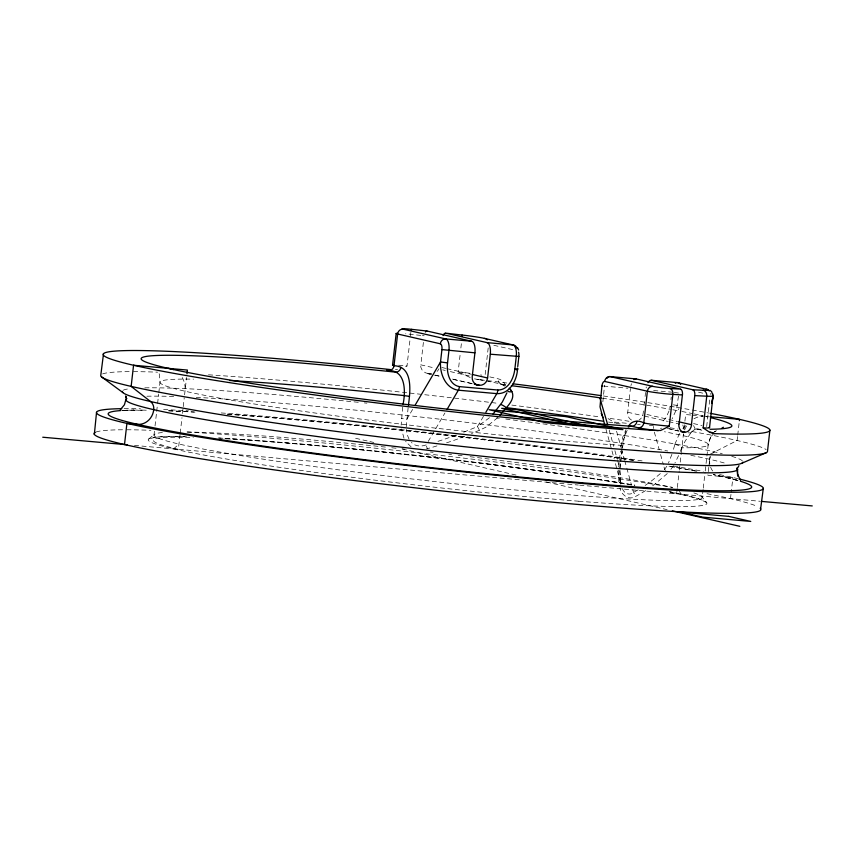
<?xml version="1.0" encoding="UTF-8"?>
<svg xmlns="http://www.w3.org/2000/svg" width="855" height="855" viewBox="0 0 855 855"><rect width="100%" height="100%" fill="white"/><g stroke="black" fill="none" stroke-linecap="round" stroke-linejoin="round"><path stroke-width="0.64" stroke-dasharray="4.28 3.21" d="M406.221 426.827L408.124 407.814M619.597 470.613L620.912 484.4M602.85 401.829L604.474 386.15A10.655 4.499 -84.9 0 1 604.603 385.199M620.046 470.496L620.773 483.834L614.51 460.043M618.336 470.122L618.977 484.454M402.737 407.044L401.145 425.127M703.12 489.445L702.222 497.386L701.837 496.616L706.262 502.238L698.182 498.657L673.879 492.587A281.263 14.717 6.5 0 0 669.839 491.732M703.27 488.12L705.076 472.238M705.225 470.913L708.229 444.44L710.623 436.969L710.174 437.76L714.128 433.025M154.434 431.23L153.986 435.195L154.285 434.5L148.278 439.31C160.077 434.735 173.576 437.29 185.995 436.702M155.033 425.94L156.54 412.698M156.689 411.373L157.438 404.757M157.598 403.432L158.645 394.176M158.795 392.851L160.003 382.26L159.404 374.308L158.293 372.107M180.063 434.468L178.374 449.335A275.887 14.439 6.5 0 1 193.348 437.418M180.213 433.229L181.987 417.625M182.468 413.414L183.12 407.717M183.237 406.617L184.242 397.81M184.584 394.839L186.561 377.493M405.612 366.592L407.001 366.004L409.94 340.237M410.389 336.272L410.87 332.371M423.396 342.385L420.842 364.85L433.688 367.789M460.578 373.037L458.162 371.775L460.204 353.938M460.877 347.996L461.55 342.053M485.17 374.479L488.333 346.735M618.689 466.809L619.17 462.502M619.501 459.637L620.484 451.045M620.965 446.748L622.75 437.055L626.031 429.499M619.725 468.048L620.303 462.961M620.441 461.689L621.606 451.504M621.756 450.222L623.434 438.711L626.576 429.563M620.164 468.177L620.816 462.448M620.944 461.305L622.119 450.991M622.515 447.56L624.471 436.681L624.289 437.322L627.207 430.215M631.46 420.019A7.994 7.235 -77.1 0 1 627.741 412.249L630.445 388.469M643.43 410.977L643.131 413.617A7.994 7.235 -77.1 0 1 639.102 419.965M644.029 405.698L644.478 401.732M645.087 396.442L645.536 392.477M670.961 399.584L671.239 397.115M678.475 396.186L676.551 409.192L672.094 418.875M677.224 488.536L676.626 493.816A275.887 14.439 6.5 0 0 667.616 491.849M677.352 487.436L679.18 471.362M679.34 470.036L680.088 463.431M680.238 462.117L681.296 452.861M681.371 452.199L683.402 434.372M684 429.082L684.759 422.477M684.908 421.162L685.657 414.547L690.915 415.017M706.668 426.581L709.981 397.522M708.795 467.332L707.887 475.262L732.895 477.496L731.239 492.02M708.945 466.007L710.003 456.762M730.491 498.625L731.089 493.346M737.555 436.531L737.096 440.496L710.302 454.123M737.705 435.216L739.222 422.007M670.138 406.392L669.775 408.23M674.83 444.493L674.83 444.493A5.322 2.138 19.7 0 1 681.692 447.817L680.035 452.156M674.648 445.188L672.928 451.248M674.894 444.258L679.778 432.748M669.048 410.945L665.895 417.86L661.225 423.118M710.623 436.969L707.972 445.22L708.229 444.44M671.912 454.358L668.439 463.089M678.603 455.555L674.916 463.047M666.825 466.232L664.004 470.218M412.612 409.427L406.82 419.271L401.433 418.501M428.184 441.49L444.931 412.986M483.481 416.31L477.421 426.613L462.897 432.534M673.334 465.761L670.213 470.293M690.776 433.058L685.389 440.731L681.692 447.817A275.887 14.439 6.5 0 0 664.474 431.743M691.781 431.796L691.086 432.641A5.322 4.19 41.6 0 1 688.318 432.79M682.889 428.537L684.652 426.698A40.88 17.25 -84.9 0 1 686.191 425.395M497.728 417.668L485.726 427.318L471.458 433.806M667.285 473.563L654.941 484.09A260.903 175.083 30 0 1 652.664 485.768M489.477 417.71L477.421 426.613A5.322 0.93 66.8 0 1 479.495 430.535M173.565 448.907L178.973 444.055M660.338 473.606L652.589 480.061A255.987 173.298 30.5 0 1 644.595 485.79M645.6 490.588A260.903 175.083 30 0 1 635.564 496.445C629.098 500.677 621.35 495.034 620.003 488.258M715.699 431.134L714.331 431.828L716.522 430.728M661.599 428.141L660.498 428.579M464.703 436.424L457.885 438.946A260.903 155.589 -15.1 0 1 446.513 442.858M426.164 444.91C421.301 446.834 415.092 446.46 411.383 442.409M436.937 445.904A260.903 155.589 -15.1 0 1 427.286 448.725L426.506 448.918M397.511 369.381L395.405 369.723M121.592 410.763L124.178 410.389L121.87 410.539M144.923 410.144A323.821 16.95 6.5 0 0 122.917 410.453L133.829 409.855M122.906 410.453L146.28 410.176M701.004 429.317L693.907 428.868L700.694 429.199M168.681 410.806L195.004 412.099M218.677 438.027L223.786 438.305M225.068 438.38C362.21 447.582 498.999 463.132 634.677 485.18M227.227 414.173C363.717 424.454 499.833 439.972 635.147 460.631M603.641 386.075L627.848 388.234M653.626 390.532L671.806 392.156M692.219 415.135L702.735 416.075M704.039 416.193L708.742 416.609M608.076 418.597L613.601 422.017L626.875 423.3M637.488 424.251L640.149 424.486M649.437 425.32L653.412 425.672M134.449 445.412L566.384 483.973M567.709 484.101L578.343 485.042M579.669 485.159L760.416 501.297M420.767 335.406L410.614 334.294A15.978 0.834 6.5 0 0 405.58 333.792M422.456 335.588L424.155 335.78M674.264 392.413L678.827 393.097A5.29 2.234 -84.9 0 1 679.223 391.109M506.769 383.008A335.523 17.56 6.5 0 0 477.539 379.428L476.962 379.353M673.387 404.853L677.417 405.473L678.571 409.663M505.358 384.91L489.231 381.522A37.214 1.945 6.5 0 0 488.184 381.287M474.482 378.861L482.957 380.304M696.846 471.255L668.172 466.05A323.821 16.95 6.5 0 1 696.323 471.148M669.155 491.614L688.051 495.836A281.263 14.717 6.5 0 1 578.803 501.222M486.463 380.945L489.231 381.522A5.322 4.82 -77.1 0 1 488.365 381.351M737.149 480.296L713.241 474.557A323.821 16.95 6.5 0 1 736.07 479.976M427.799 373.624L430.386 374.201M493.837 345.292L514.678 350.058M698.556 392.189L703.772 393.386M489.797 376.895L498.155 378.818A40.88 17.25 -84.9 0 1 505.476 384.974M693.533 423.578L701.891 425.491M441.832 367.5L445.647 368.377M446.919 368.665L471.073 374.201M646.946 414.493L677.459 421.483M442.676 369.852L445.241 370.439M450.382 371.615L472.216 376.617M627.741 412.249L643.152 415.776M644.435 416.075L667.552 421.365M668.834 421.665L677.823 423.717M701.837 430.225L697.733 429.285A5.322 4.82 -77.1 0 1 693.64 425.544M439.021 375.997L428.526 373.731L431.647 374.447M452.509 379.086L472.216 383.606M669.251 428.75L678.592 430.888M434.778 375.163L440.432 376.457M453.524 379.46L472.569 383.82M667.381 428.451L677.791 430.835M355.648 438.305L368.633 441.276M369.926 441.575L373.827 442.473M402.374 449.014L517.884 475.476M546.441 482.017L667.135 509.666M675.707 430.364L679.073 431.155M622.333 445.134L621.136 445.316A275.887 14.439 6.5 0 1 266.055 405.836A275.887 14.439 6.5 0 1 193.561 379.15M737.053 480.254L728.268 477.689L740.077 481.173M470.229 377.536L460.866 373.186M502.58 384.729L503.477 385.242L500.635 384.002L502.366 384.526A5.322 4.82 -77.1 0 1 498.155 378.818M411.105 446.791L406.531 442.452M679.33 491.39L681.435 494.254M405.708 441.298L406.104 441.885M503.702 385.316L504.311 386.214M409.085 439.299L407.311 434.928L406.328 429.317M622.408 488.6C623.829 493.196 629.665 496.071 633.544 492.416A255.987 173.298 30.5 0 0 638.567 489.584M403.998 438.209L401.433 428.9M426.527 446.107L427.286 448.715M682.824 424.999L683.605 427.789A5.322 4.19 41.6 0 0 684.823 430.503M654.332 432.053L659.173 449.538M660.562 454.539L663.33 464.522M664.025 467.022L664.72 469.523A5.322 3.858 45.8 0 1 665.639 470.357M616.573 431.219L621.168 447.796M621.521 449.067L624.353 459.274M624.706 460.546L626.469 466.916M626.822 468.198L631.418 484.764M632.839 489.862L633.544 492.416A5.322 3.623 61.7 0 1 635.554 496.434M609.188 430.076L613.708 446.353M614.905 450.692L617.31 459.37M617.62 460.45L619.415 466.969M605.992 429.306L614.157 458.761M620.858 484.208L619.832 478.234L620.773 483.834M102.6 373.924A335.523 17.56 6.5 0 1 130.836 371.647M133.412 371.647A335.523 17.56 6.5 0 1 157.566 372.16M208.481 374.8A335.523 17.56 6.5 0 1 497.289 403.271M511.846 405.088A335.523 17.56 6.5 0 1 600.915 417.101M610.064 418.426A335.523 17.56 6.5 0 1 629.024 421.259M670.074 427.767A335.523 17.56 6.5 0 1 677.887 429.092M692.069 431.561A335.523 17.56 6.5 0 1 766.166 449.591M124.125 408.658A335.545 17.56 6.5 0 1 140.487 408.786M163.615 409.545A335.545 17.56 6.5 0 1 188.495 410.817M221.221 412.944A335.545 17.56 6.5 0 1 642.725 461.016M673.687 466.082A335.545 17.56 6.5 0 1 703.227 471.372M719.557 474.6A335.545 17.56 6.5 0 1 737.78 478.64M95.963 432.053A335.545 17.56 6.5 0 1 124.189 429.776M126.775 429.776A335.545 17.56 6.5 0 1 150.929 430.289M187.384 432.032A335.545 17.56 6.5 0 1 672.554 487.436A275.887 14.439 6.5 0 0 468.7 456.538M707.01 493.698A335.545 17.56 6.5 0 1 757.712 506.662M226.041 438.829A275.887 14.439 6.5 0 1 631.909 485.116M709.703 459.306A9.052 8.197 -77.1 0 1 710.452 456.495M712.856 453.139A9.052 8.197 -77.1 0 1 714.684 451.889M123.259 390.222A312.374 16.352 6.5 0 1 130.217 388.64M144.816 387.849A312.374 16.352 6.5 0 1 359.1 402.374M364.294 402.897A312.374 16.352 6.5 0 1 366.902 403.165M496.648 417.881A312.374 16.352 6.5 0 1 499.267 418.213M505.765 419.025A312.374 16.352 6.5 0 1 722.229 453.695M731.773 456.314A312.374 16.352 6.5 0 1 742.332 460.824M146.921 396.218A307.843 16.117 6.5 0 1 175.243 396.506M196.233 397.383A307.843 16.117 6.5 0 1 667.744 450.991M690.84 455.309A307.843 16.117 6.5 0 1 725.329 463.303M722.315 476.545A15.978 14.46 -77.1 0 1 717.131 474.963M712.643 470.987A15.978 14.46 -77.1 0 1 709.693 459.402M168.617 410.795A323.821 16.95 6.5 0 1 194.085 412.046M227.569 414.183A323.821 16.95 6.5 0 1 633.94 460.428M693.875 492.929A275.887 14.439 6.5 0 1 427.532 480.756A275.887 14.439 6.5 0 1 162.61 432.512M186.999 431.989A275.887 14.439 6.5 0 1 386.695 447.218M391.772 447.764A275.887 14.439 6.5 0 1 396.859 448.309M401.968 448.854A275.887 14.439 6.5 0 1 404.522 449.132M430.471 452.028A275.887 14.439 6.5 0 1 433.09 452.327M448.886 454.165A275.887 14.439 6.5 0 1 451.536 454.475M458.162 455.266A275.887 14.439 6.5 0 1 462.127 455.736M182.211 377.493A21.3 19.28 -77.1 0 1 185.001 391.205M608.557 422.06A275.887 14.439 6.5 0 1 622.461 424.283M683.252 435.687A21.3 19.28 -77.1 0 1 683.54 433.795M684.652 429.937A21.3 19.28 -77.1 0 1 686.501 426.175M693.971 418.779A21.3 19.28 -77.1 0 1 703.152 416.203M578.792 501.222A281.103 14.717 6.5 0 1 234.409 460.343A281.103 14.717 6.5 0 1 186.358 436.713M218.624 438.027A281.103 14.717 6.5 0 1 221.156 438.155M225.036 438.38A281.103 14.717 6.5 0 1 348.081 448.362A281.263 14.717 6.5 0 1 634.891 485.213M646.134 387.935A10.655 4.499 -84.9 0 1 646.337 386.973M630.947 385.594A10.655 4.499 -84.9 0 1 631.492 383.724M691.781 431.957A39.437 12.526 -85 0 1 697.733 429.36M602.358 398.195A297.219 15.55 6.5 0 1 670.384 409.321M672.81 409.769A297.219 15.55 6.5 0 1 679.693 411.052M681.895 411.479A297.219 15.55 6.5 0 1 692.272 413.542M694.217 413.938A297.219 15.55 6.5 0 1 703.227 415.893M706.508 416.642A297.219 15.55 6.5 0 1 708.079 417.016M614.863 423.268A5.322 2.244 -84.9 0 1 614.937 422.242M653.423 428.473A5.322 2.244 -84.9 0 1 653.348 426.442M710.259 393.407A5.322 4.82 -77.1 0 1 710.313 394.401M603.395 395.972A335.523 17.56 6.5 0 1 709.394 413.157M477.528 379.428A37.214 1.945 6.5 0 1 484.293 380.539M438.978 368.74A8.432 8.4 -11.4 0 1 437.097 371.391M431.754 373.71A8.432 8.4 -11.4 0 1 429.734 373.582M428.537 373.517A8.368 8.336 -40.4 0 1 420.607 364.839M458.162 371.775A31.956 1.667 6.5 0 1 470.378 373.336M480.553 374.918A31.956 1.667 6.5 0 1 481.867 375.163M398.676 365.224A15.978 0.834 6.5 0 1 407.001 366.004M502.355 384.622A39.437 20.52 -85.9 0 1 505.38 385.552M456.196 435.056A255.987 154.349 -15.5 0 1 437.536 441.479"/><path stroke-width="1.28" d="M462.127 336.058L462.074 335.021A26.558 1.389 6.5 0 1 484.411 338.377L513.075 344.95A5.322 4.82 -77.1 0 1 517.019 348.188M709.532 427.682L712.985 396.068L711.659 391.697L710.024 390.329M94.349 434.393L96.529 412.42M403.068 404.18C405.58 392.36 406.136 370.258 388.598 370.568A5.322 4.82 -77.1 0 0 394.005 365.716L397.618 334.006A5.322 4.82 -77.1 0 1 403.036 329.154L445.744 338.933A10.655 4.499 -84.9 0 1 448.95 350.518L447.539 362.894C446.438 371.786 449.003 384.803 459.413 386.61L497.888 390.04C508.533 390.019 513.844 378.038 514.87 368.911L516.281 356.524A10.655 4.499 -84.9 0 0 513.075 344.95L487.104 342.631L445.637 333.129L462.095 335.075M408.423 405.27C410.165 392.231 413.628 366.464 394.005 365.716A15.978 0.834 6.5 0 1 393.792 365.01M769.895 430.097L767.48 451.461A335.523 17.56 6.5 0 1 431.454 430.813A335.523 17.56 6.5 0 1 100.762 375.43L103.53 353.649M124.509 444.525L126.914 423.385L137.495 424.337A15.978 14.46 -77.1 0 0 153.729 409.769L153.74 409.673A9.052 8.197 -77.1 0 0 150.544 401.519L131.146 386.396L133.562 365.256A335.523 17.56 6.5 0 1 384.365 368.922L390.19 369.542M186.978 373.785L187.405 370.065L133.562 365.256A335.523 17.56 6.5 0 0 652.215 430.289L660.605 430.482L668.15 426.805M392.563 365.181L396.175 333.471M440.325 343.806A5.29 2.234 -84.9 0 1 441.928 349.577L440.517 361.964C439.705 373.528 445.455 388.469 458.344 390.19L496.819 393.631C510.072 394.262 517.371 379.609 517.564 368.056M411.255 330.308L411.693 329.346L427.137 331.045L471.714 341.252A10.655 4.499 -84.9 0 1 474.92 352.837L472.216 376.617A7.994 7.235 -77.1 0 0 478.522 385.188L479.484 385.274A7.994 7.235 -77.1 0 0 487.596 377.985L490.31 354.205A10.655 4.499 -84.9 0 0 487.104 342.631M517.735 366.506L518.44 360.318M518.525 359.549L518.878 356.45A5.29 2.234 -84.9 0 0 518.536 352.185M652.803 386.375A10.645 0.556 6.5 0 0 669.786 388.469L680.644 389.121L636.067 378.904L610.096 376.585A5.322 4.82 -77.1 0 0 604.688 381.448A5.29 2.234 -84.9 0 0 601.877 386.225L600.018 406.82L604.571 424.187M668.471 426.602L669.262 426.079L672.874 394.379A5.322 3.73 -86.4 0 0 669.786 388.469M679.105 424.016L682.418 394.946L672.874 394.379A15.978 0.834 6.5 0 1 647.395 391.227L604.688 381.448M710.548 413.382A335.523 17.56 6.5 0 1 714.149 433.635L709.543 432.224L703.141 427.895L706.754 396.196A5.322 4.264 -87.5 0 0 703.141 390.265L692.913 389.784L651.457 380.283A10.655 4.499 -84.9 0 0 647.983 382.666M739.351 420.681L739.5 419.356L710.024 416.727M760.651 508.768L763.291 488.462M712.985 396.068L711.83 403.507L713.156 395.854L712.621 393.61M506.93 392.808L502.27 402.128L493.068 414.044M125.845 399.702L124.424 404.789L120.288 409.759M737.801 467.706L738.966 465.612M415.252 404.949L440.517 361.964L447.539 362.894M446.951 409.577L458.344 390.19A5.322 2.244 -84.9 0 0 459.413 386.61M485.907 412.185L496.819 393.631A5.322 2.244 -84.9 0 0 497.888 390.04M516.794 369.98L517.948 368.986L514.87 368.911M628.575 426.143C631.535 420.692 638.567 419.816 643.783 422.936A15.978 0.834 6.5 0 0 669.262 426.079M507.891 391.269A5.322 3.89 -24.7 0 0 511.921 391.622C516.046 400.685 504.397 408.498 499.951 415.348M628.233 427.062L630.862 426.121L638.364 427.789A21.279 1.112 6.5 0 0 658.147 430.696M722.005 427.981L723.405 427.265M741.969 463.186L766.401 452.626M600.531 398.366L599.986 398.451L607.681 424.646M602.209 385.99L601.877 386.225M471.714 341.252L445.744 338.933A5.322 4.82 -77.1 0 0 440.325 343.785L397.618 334.006A15.978 0.834 6.5 0 1 397.404 333.3M474.92 352.837L441.928 349.577M490.31 354.205L518.878 356.45M651.457 380.283L677.427 382.602L706.07 389.164A5.322 4.82 -77.1 0 1 709.297 391.013M42.75 437.226L127.16 444.76M761.752 501.425L812.25 505.925M409.438 396.357L404.041 395.587A275.919 14.439 6.5 0 0 229.503 380.528M472.345 374.49L487.596 377.985M678.731 421.772L691.439 424.689L694.752 395.619L706.754 396.196A31.956 1.667 6.5 0 0 712.739 395.576M474.301 384.087L479.484 385.274M681.702 431.604L684.812 432.309L680.922 431.551M475.401 384.472L478.522 385.188M592.12 426.88L517.051 409.684L501.661 408.305L576.73 425.501M672.329 510.852L739.821 526.317M101.456 376.799L122.896 392.584M511.034 390.393L511.878 391.558M603.096 417.732L601.225 413.36M737.598 474.386L740.516 480.147M517.66 347.814L518.664 350.048M125.589 396.004L126.251 398.302L126.177 396.635M736.946 468.209L737.673 476.053L737.576 469.47M738.934 478.918A335.545 17.56 6.5 0 1 428.772 467.984A335.545 17.56 6.5 0 1 121.752 408.679M760.191 508.233A335.545 17.56 6.5 0 1 424.839 488.953A335.545 17.56 6.5 0 1 95.204 432.395M513.086 383.81A335.523 17.56 6.5 0 1 600.862 395.598M740.398 481.237A323.821 16.95 6.5 0 1 427.821 467.258A323.821 16.95 6.5 0 1 120.555 410.603M736.957 468.113A307.843 16.117 6.5 0 1 429.285 450.425A307.843 16.117 6.5 0 1 126.861 398.537M742.974 462.106A312.374 16.352 6.5 0 1 430.129 442.879A312.374 16.352 6.5 0 1 122.254 391.312M711.061 417.732A297.219 15.55 6.5 0 1 710.12 429.285M511.354 385.669A297.219 15.55 6.5 0 1 601.193 398.024M168.168 368.345A21.3 19.28 -77.1 0 1 173.373 369.638M636.911 421.365A5.322 4.82 -77.1 0 1 631.503 426.218A297.219 15.55 6.5 0 1 168.125 368.345A297.219 15.55 6.5 0 1 395.448 372.139A5.322 4.82 -77.1 0 0 400.867 367.287M710.879 432.299A37.214 1.945 6.5 0 1 714.128 433.635M691.652 424.721A8.432 5.59 -83.1 0 1 684.855 432.032M684.053 432.042A8.368 5.718 -80.7 0 1 678.806 424.027M680.623 389.26A5.558 2.341 -84.9 0 1 682.472 394.957M633.908 379.62A10.655 4.499 -84.9 0 1 636.067 378.904M675.268 383.318A10.655 4.499 -84.9 0 1 677.427 382.602A5.322 4.82 -77.1 0 1 680.655 384.451M709.126 427.286A31.956 1.667 6.5 0 1 703.141 427.895M638.364 427.789A5.322 4.82 -77.1 0 0 643.783 422.936L647.395 391.227A5.322 4.82 -77.1 0 1 652.803 386.375L610.096 376.585A10.655 4.499 -84.9 0 0 607.039 378.316M710.441 432.235A5.322 4.82 -77.1 0 1 710.003 432.128M692.903 389.976A5.654 2.383 -84.9 0 1 694.837 395.619M706.048 389.164A26.558 1.389 6.5 0 1 703.12 390.254M506.256 407.621A275.919 14.439 6.5 0 1 603.288 421.237M500.613 404.586A5.322 0.919 35.4 0 1 506.256 407.621M425.427 331.964A5.558 2.351 -84.9 0 1 427.115 331.184M388.598 370.568A21.279 1.112 6.5 0 1 390.254 369.659M509.174 388.17A39.437 20.52 -85.9 0 1 511.098 390.243M443.104 335.545A5.654 2.383 -84.9 0 1 445.615 333.322M403.036 329.154A10.645 0.556 6.5 0 1 411.693 329.346M484.422 338.388A5.322 4.82 -77.1 0 1 487.318 339.83M566.021 416.599L489.071 409.727L545.982 422.765L622.932 429.638L566.021 416.599M728.695 516.377L680.601 512.081L702.671 517.136L750.765 521.432L728.695 516.377"/></g></svg>
